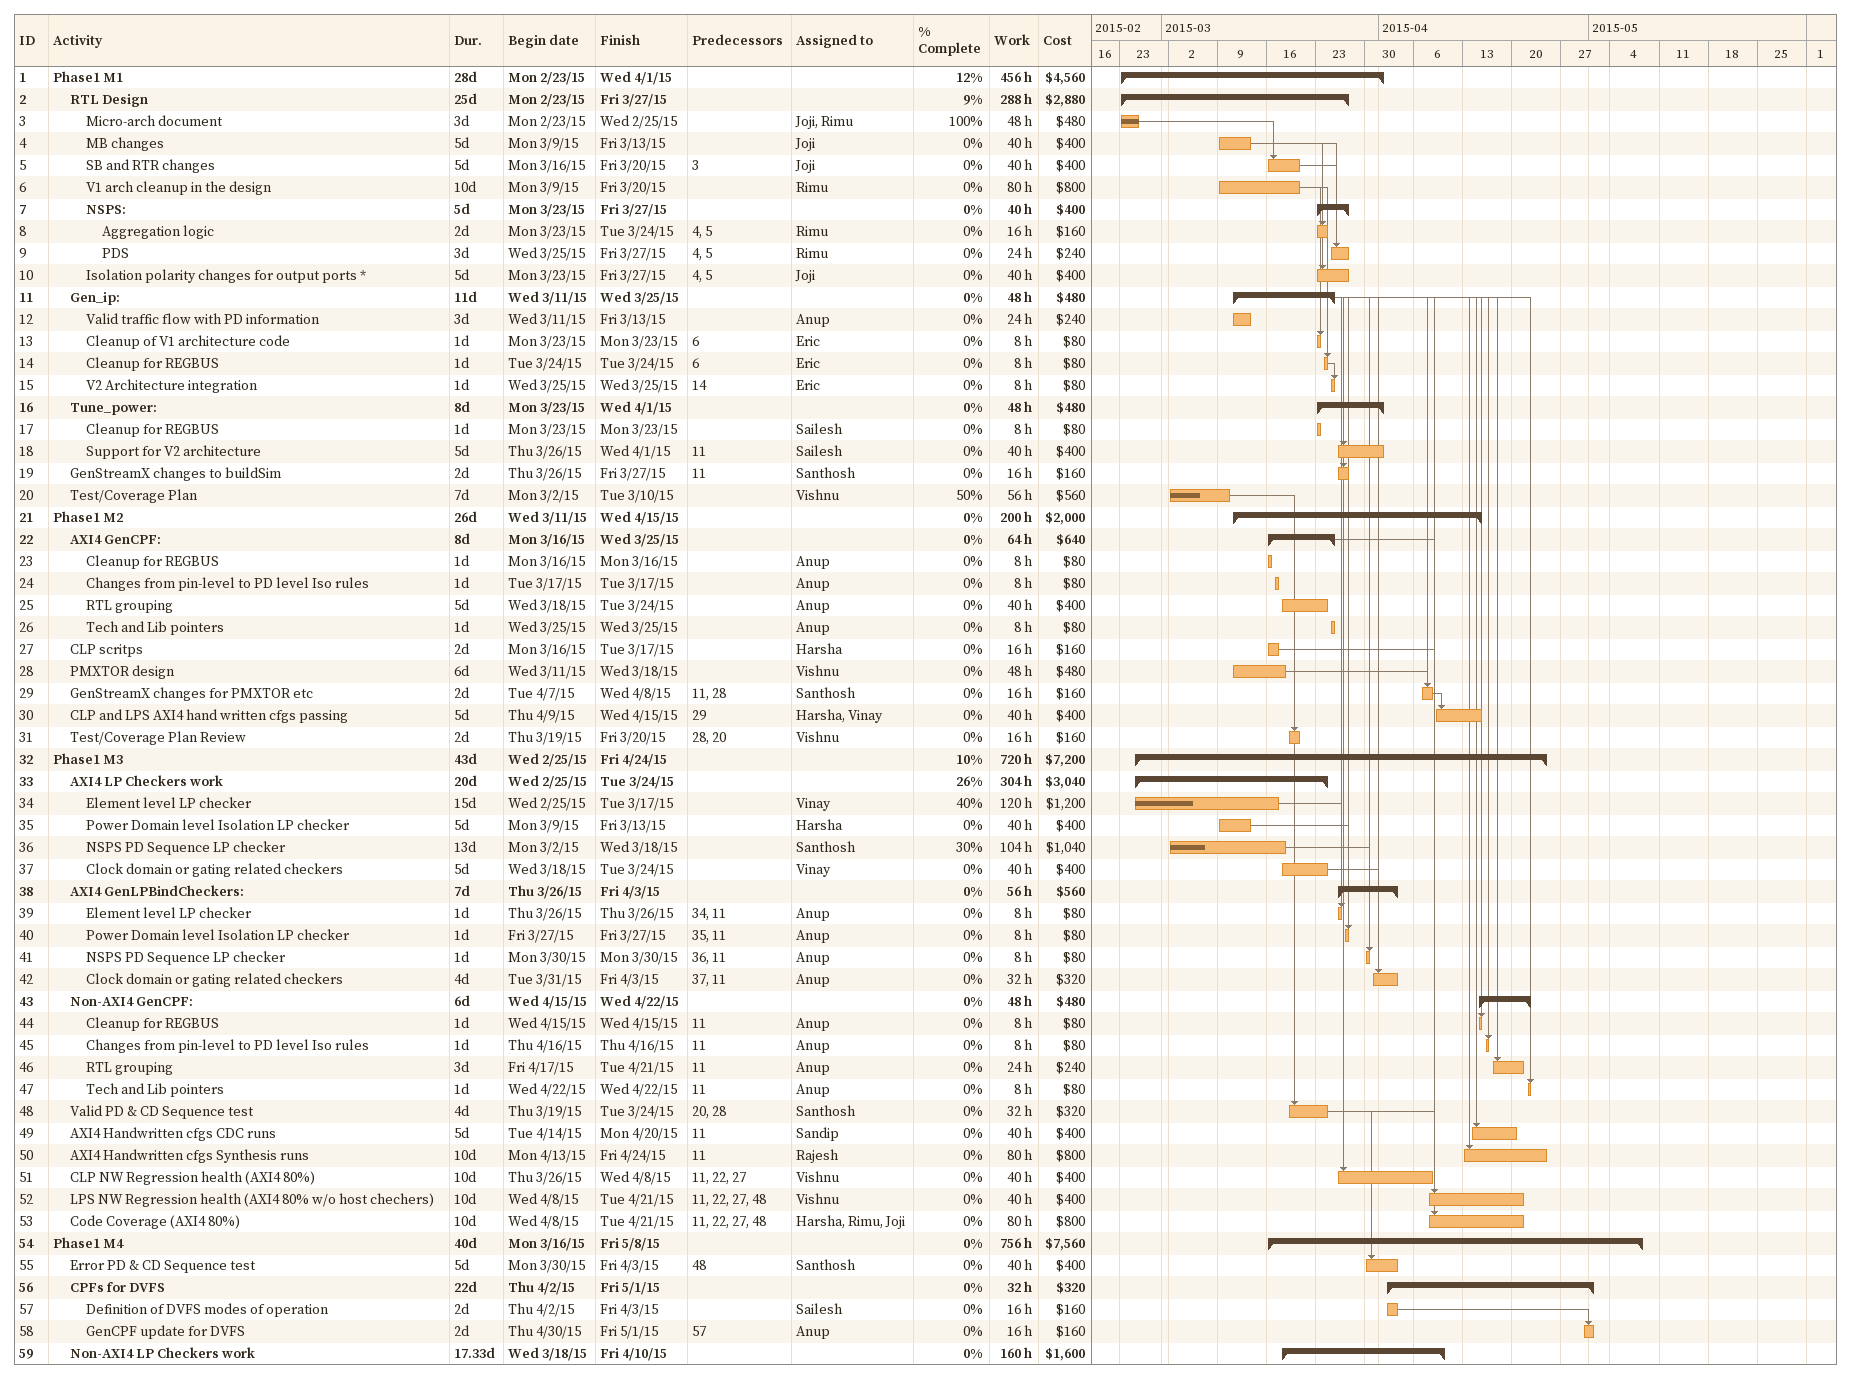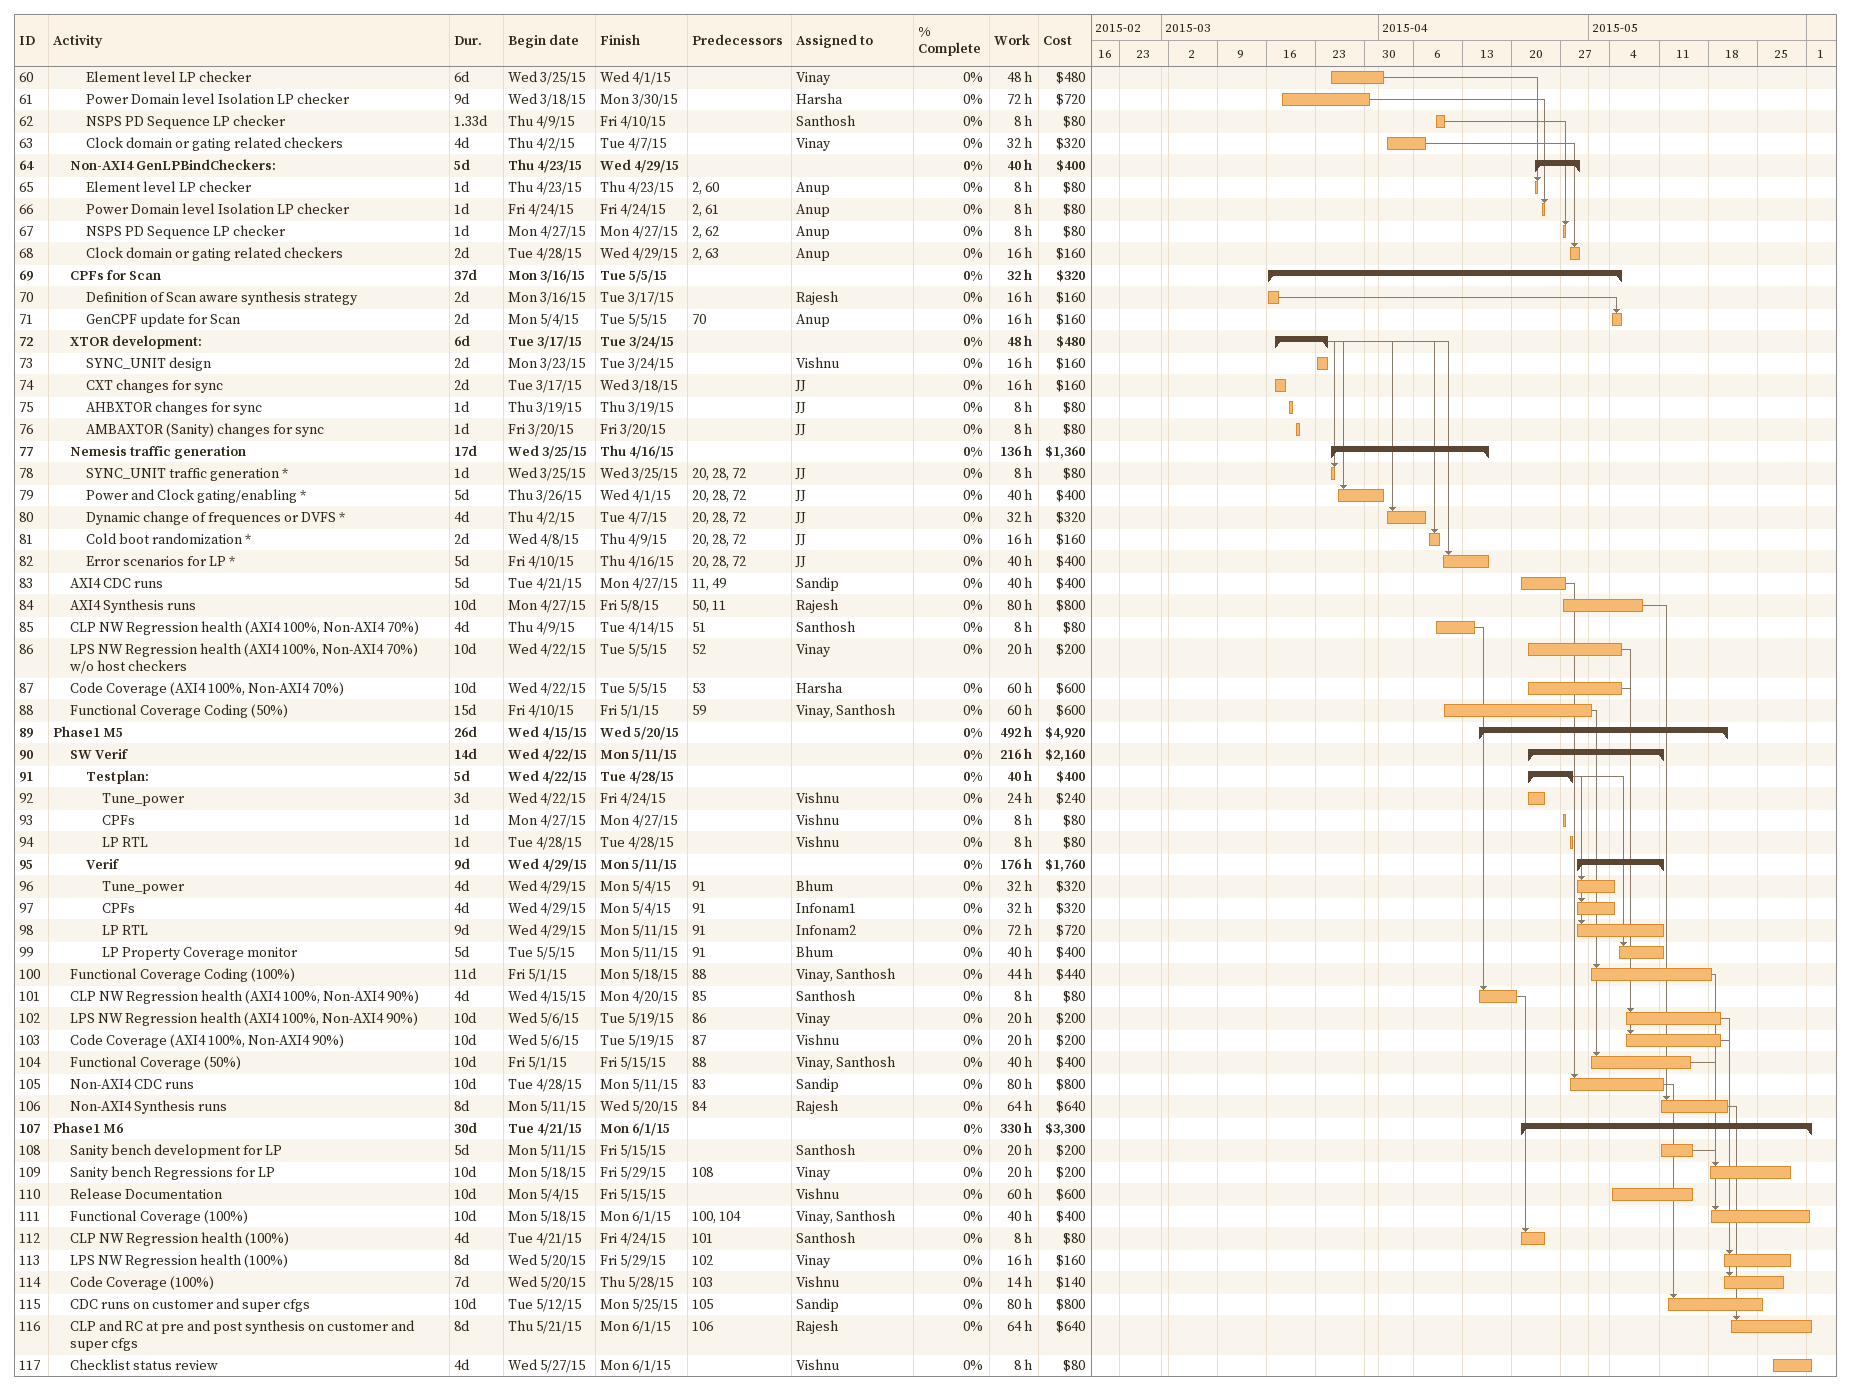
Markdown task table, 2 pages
| ID | Level | Task | Duration | Start | Finish | Predecessors | Resources | % complete | Work (h) | Cost ($) |
|---|---|---|---|---|---|---|---|---|---|---|
| 1 | 1 | **Phase1 M1** | 28d | 2015-02-23 | 2015-04-01 |  |  | 12 | 456 | 4560 |
| 2 | 2 | **RTL Design** | 25d | 2015-02-23 | 2015-03-27 |  |  | 9 | 288 | 2880 |
| 3 | 3 | Micro-arch document | 3d | 2015-02-23 | 2015-02-25 |  | Joji, Rimu | 100 | 48 | 480 |
| 4 | 3 | MB changes | 5d | 2015-03-09 | 2015-03-13 |  | Joji | 0 | 40 | 400 |
| 5 | 3 | SB and RTR changes | 5d | 2015-03-16 | 2015-03-20 | 3 | Joji | 0 | 40 | 400 |
| 6 | 3 | V1 arch cleanup in the design | 10d | 2015-03-09 | 2015-03-20 |  | Rimu | 0 | 80 | 800 |
| 7 | 3 | **NSPS:** | 5d | 2015-03-23 | 2015-03-27 |  |  | 0 | 40 | 400 |
| 8 | 4 | Aggregation logic | 2d | 2015-03-23 | 2015-03-24 | 4, 5 | Rimu | 0 | 16 | 160 |
| 9 | 4 | PDS | 3d | 2015-03-25 | 2015-03-27 | 4, 5 | Rimu | 0 | 24 | 240 |
| 10 | 3 | Isolation polarity changes for output ports * | 5d | 2015-03-23 | 2015-03-27 | 4, 5 | Joji | 0 | 40 | 400 |
| 11 | 2 | **Gen_ip:** | 11d | 2015-03-11 | 2015-03-25 |  |  | 0 | 48 | 480 |
| 12 | 3 | Valid traffic flow with PD information | 3d | 2015-03-11 | 2015-03-13 |  | Anup | 0 | 24 | 240 |
| 13 | 3 | Cleanup of V1 architecture code | 1d | 2015-03-23 | 2015-03-23 | 6 | Eric | 0 | 8 | 80 |
| 14 | 3 | Cleanup for REGBUS | 1d | 2015-03-24 | 2015-03-24 | 6 | Eric | 0 | 8 | 80 |
| 15 | 3 | V2 Architecture integration | 1d | 2015-03-25 | 2015-03-25 | 14 | Eric | 0 | 8 | 80 |
| 16 | 2 | **Tune_power:** | 8d | 2015-03-23 | 2015-04-01 |  |  | 0 | 48 | 480 |
| 17 | 3 | Cleanup for REGBUS | 1d | 2015-03-23 | 2015-03-23 |  | Sailesh | 0 | 8 | 80 |
| 18 | 3 | Support for V2 architecture | 5d | 2015-03-26 | 2015-04-01 | 11 | Sailesh | 0 | 40 | 400 |
| 19 | 2 | GenStreamX changes to buildSim | 2d | 2015-03-26 | 2015-03-27 | 11 | Santhosh | 0 | 16 | 160 |
| 20 | 2 | Test/Coverage Plan | 7d | 2015-03-02 | 2015-03-10 |  | Vishnu | 50 | 56 | 560 |
| 21 | 1 | **Phase1 M2** | 26d | 2015-03-11 | 2015-04-15 |  |  | 0 | 200 | 2000 |
| 22 | 2 | **AXI4 GenCPF:** | 8d | 2015-03-16 | 2015-03-25 |  |  | 0 | 64 | 640 |
| 23 | 3 | Cleanup for REGBUS | 1d | 2015-03-16 | 2015-03-16 |  | Anup | 0 | 8 | 80 |
| 24 | 3 | Changes from pin-level to PD level Iso rules | 1d | 2015-03-17 | 2015-03-17 |  | Anup | 0 | 8 | 80 |
| 25 | 3 | RTL grouping | 5d | 2015-03-18 | 2015-03-24 |  | Anup | 0 | 40 | 400 |
| 26 | 3 | Tech and Lib pointers | 1d | 2015-03-25 | 2015-03-25 |  | Anup | 0 | 8 | 80 |
| 27 | 2 | CLP scritps | 2d | 2015-03-16 | 2015-03-17 |  | Harsha | 0 | 16 | 160 |
| 28 | 2 | PMXTOR design | 6d | 2015-03-11 | 2015-03-18 |  | Vishnu | 0 | 48 | 480 |
| 29 | 2 | GenStreamX changes for PMXTOR etc | 2d | 2015-04-07 | 2015-04-08 | 11, 28 | Santhosh | 0 | 16 | 160 |
| 30 | 2 | CLP and LPS AXI4 hand written cfgs passing | 5d | 2015-04-09 | 2015-04-15 | 29 | Harsha, Vinay | 0 | 40 | 400 |
| 31 | 2 | Test/Coverage Plan Review | 2d | 2015-03-19 | 2015-03-20 | 28, 20 | Vishnu | 0 | 16 | 160 |
| 32 | 1 | **Phase1 M3** | 43d | 2015-02-25 | 2015-04-24 |  |  | 10 | 720 | 7200 |
| 33 | 2 | **AXI4 LP Checkers work** | 20d | 2015-02-25 | 2015-03-24 |  |  | 26 | 304 | 3040 |
| 34 | 3 | Element level LP checker | 15d | 2015-02-25 | 2015-03-17 |  | Vinay | 40 | 120 | 1200 |
| 35 | 3 | Power Domain level Isolation LP checker | 5d | 2015-03-09 | 2015-03-13 |  | Harsha | 0 | 40 | 400 |
| 36 | 3 | NSPS PD Sequence LP checker | 13d | 2015-03-02 | 2015-03-18 |  | Santhosh | 30 | 104 | 1040 |
| 37 | 3 | Clock domain or gating related checkers | 5d | 2015-03-18 | 2015-03-24 |  | Vinay | 0 | 40 | 400 |
| 38 | 2 | **AXI4 GenLPBindCheckers:** | 7d | 2015-03-26 | 2015-04-03 |  |  | 0 | 56 | 560 |
| 39 | 3 | Element level LP checker | 1d | 2015-03-26 | 2015-03-26 | 34, 11 | Anup | 0 | 8 | 80 |
| 40 | 3 | Power Domain level Isolation LP checker | 1d | 2015-03-27 | 2015-03-27 | 35, 11 | Anup | 0 | 8 | 80 |
| 41 | 3 | NSPS PD Sequence LP checker | 1d | 2015-03-30 | 2015-03-30 | 36, 11 | Anup | 0 | 8 | 80 |
| 42 | 3 | Clock domain or gating related checkers | 4d | 2015-03-31 | 2015-04-03 | 37, 11 | Anup | 0 | 32 | 320 |
| 43 | 2 | **Non-AXI4 GenCPF:** | 6d | 2015-04-15 | 2015-04-22 |  |  | 0 | 48 | 480 |
| 44 | 3 | Cleanup for REGBUS | 1d | 2015-04-15 | 2015-04-15 | 11 | Anup | 0 | 8 | 80 |
| 45 | 3 | Changes from pin-level to PD level Iso rules | 1d | 2015-04-16 | 2015-04-16 | 11 | Anup | 0 | 8 | 80 |
| 46 | 3 | RTL grouping | 3d | 2015-04-17 | 2015-04-21 | 11 | Anup | 0 | 24 | 240 |
| 47 | 3 | Tech and Lib pointers | 1d | 2015-04-22 | 2015-04-22 | 11 | Anup | 0 | 8 | 80 |
| 48 | 2 | Valid PD & CD Sequence test | 4d | 2015-03-19 | 2015-03-24 | 20, 28 | Santhosh | 0 | 32 | 320 |
| 49 | 2 | AXI4 Handwritten cfgs CDC runs | 5d | 2015-04-14 | 2015-04-20 | 11 | Sandip | 0 | 40 | 400 |
| 50 | 2 | AXI4 Handwritten cfgs Synthesis runs | 10d | 2015-04-13 | 2015-04-24 | 11 | Rajesh | 0 | 80 | 800 |
| 51 | 2 | CLP NW Regression health (AXI4 80%) | 10d | 2015-03-26 | 2015-04-08 | 11, 22, 27 | Vishnu | 0 | 40 | 400 |
| 52 | 2 | LPS NW Regression health (AXI4 80% w/o host chechers) | 10d | 2015-04-08 | 2015-04-21 | 11, 22, 27, 48 | Vishnu | 0 | 40 | 400 |
| 53 | 2 | Code Coverage (AXI4 80%) | 10d | 2015-04-08 | 2015-04-21 | 11, 22, 27, 48 | Harsha, Rimu, Joji | 0 | 80 | 800 |
| 54 | 1 | **Phase1 M4** | 40d | 2015-03-16 | 2015-05-08 |  |  | 0 | 756 | 7560 |
| 55 | 2 | Error PD & CD Sequence test | 5d | 2015-03-30 | 2015-04-03 | 48 | Santhosh | 0 | 40 | 400 |
| 56 | 2 | **CPFs for DVFS** | 22d | 2015-04-02 | 2015-05-01 |  |  | 0 | 32 | 320 |
| 57 | 3 | Definition of DVFS modes of operation | 2d | 2015-04-02 | 2015-04-03 |  | Sailesh | 0 | 16 | 160 |
| 58 | 3 | GenCPF update for DVFS | 2d | 2015-04-30 | 2015-05-01 | 57 | Anup | 0 | 16 | 160 |
| 59 | 2 | **Non-AXI4 LP Checkers work** | 17.33d | 2015-03-18 | 2015-04-10 |  |  | 0 | 160 | 1600 |
| 60 | 3 | Element level LP checker | 6d | 2015-03-25 | 2015-04-01 |  | Vinay | 0 | 48 | 480 |
| 61 | 3 | Power Domain level Isolation LP checker | 9d | 2015-03-18 | 2015-03-30 |  | Harsha | 0 | 72 | 720 |
| 62 | 3 | NSPS PD Sequence LP checker | 1.33d | 2015-04-09 | 2015-04-10 |  | Santhosh | 0 | 8 | 80 |
| 63 | 3 | Clock domain or gating related checkers | 4d | 2015-04-02 | 2015-04-07 |  | Vinay | 0 | 32 | 320 |
| 64 | 2 | **Non-AXI4 GenLPBindCheckers:** | 5d | 2015-04-23 | 2015-04-29 |  |  | 0 | 40 | 400 |
| 65 | 3 | Element level LP checker | 1d | 2015-04-23 | 2015-04-23 | 2, 60 | Anup | 0 | 8 | 80 |
| 66 | 3 | Power Domain level Isolation LP checker | 1d | 2015-04-24 | 2015-04-24 | 2, 61 | Anup | 0 | 8 | 80 |
| 67 | 3 | NSPS PD Sequence LP checker | 1d | 2015-04-27 | 2015-04-27 | 2, 62 | Anup | 0 | 8 | 80 |
| 68 | 3 | Clock domain or gating related checkers | 2d | 2015-04-28 | 2015-04-29 | 2, 63 | Anup | 0 | 16 | 160 |
| 69 | 2 | **CPFs for Scan** | 37d | 2015-03-16 | 2015-05-05 |  |  | 0 | 32 | 320 |
| 70 | 3 | Definition of Scan aware synthesis strategy | 2d | 2015-03-16 | 2015-03-17 |  | Rajesh | 0 | 16 | 160 |
| 71 | 3 | GenCPF update for Scan | 2d | 2015-05-04 | 2015-05-05 | 70 | Anup | 0 | 16 | 160 |
| 72 | 2 | **XTOR development:** | 6d | 2015-03-17 | 2015-03-24 |  |  | 0 | 48 | 480 |
| 73 | 3 | SYNC_UNIT design | 2d | 2015-03-23 | 2015-03-24 |  | Vishnu | 0 | 16 | 160 |
| 74 | 3 | CXT changes for sync | 2d | 2015-03-17 | 2015-03-18 |  | JJ | 0 | 16 | 160 |
| 75 | 3 | AHBXTOR changes for sync | 1d | 2015-03-19 | 2015-03-19 |  | JJ | 0 | 8 | 80 |
| 76 | 3 | AMBAXTOR (Sanity) changes for sync | 1d | 2015-03-20 | 2015-03-20 |  | JJ | 0 | 8 | 80 |
| 77 | 2 | **Nemesis traffic generation** | 17d | 2015-03-25 | 2015-04-16 |  |  | 0 | 136 | 1360 |
| 78 | 3 | SYNC_UNIT traffic generation * | 1d | 2015-03-25 | 2015-03-25 | 20, 28, 72 | JJ | 0 | 8 | 80 |
| 79 | 3 | Power and Clock gating/enabling * | 5d | 2015-03-26 | 2015-04-01 | 20, 28, 72 | JJ | 0 | 40 | 400 |
| 80 | 3 | Dynamic change of frequences or DVFS * | 4d | 2015-04-02 | 2015-04-07 | 20, 28, 72 | JJ | 0 | 32 | 320 |
| 81 | 3 | Cold boot randomization * | 2d | 2015-04-08 | 2015-04-09 | 20, 28, 72 | JJ | 0 | 16 | 160 |
| 82 | 3 | Error scenarios for LP * | 5d | 2015-04-10 | 2015-04-16 | 20, 28, 72 | JJ | 0 | 40 | 400 |
| 83 | 2 | AXI4 CDC runs | 5d | 2015-04-21 | 2015-04-27 | 11, 49 | Sandip | 0 | 40 | 400 |
| 84 | 2 | AXI4 Synthesis runs | 10d | 2015-04-27 | 2015-05-08 | 50, 11 | Rajesh | 0 | 80 | 800 |
| 85 | 2 | CLP NW Regression health (AXI4 100%, Non-AXI4 70%) | 4d | 2015-04-09 | 2015-04-14 | 51 | Santhosh | 0 | 8 | 80 |
| 86 | 2 | LPS NW Regression health (AXI4 100%, Non-AXI4 70%) w/o host checkers | 10d | 2015-04-22 | 2015-05-05 | 52 | Vinay | 0 | 20 | 200 |
| 87 | 2 | Code Coverage (AXI4 100%, Non-AXI4 70%) | 10d | 2015-04-22 | 2015-05-05 | 53 | Harsha | 0 | 60 | 600 |
| 88 | 2 | Functional Coverage Coding (50%) | 15d | 2015-04-10 | 2015-05-01 | 59 | Vinay, Santhosh | 0 | 60 | 600 |
| 89 | 1 | **Phase1 M5** | 26d | 2015-04-15 | 2015-05-20 |  |  | 0 | 492 | 4920 |
| 90 | 2 | **SW Verif** | 14d | 2015-04-22 | 2015-05-11 |  |  | 0 | 216 | 2160 |
| 91 | 3 | **Testplan:** | 5d | 2015-04-22 | 2015-04-28 |  |  | 0 | 40 | 400 |
| 92 | 4 | Tune_power | 3d | 2015-04-22 | 2015-04-24 |  | Vishnu | 0 | 24 | 240 |
| 93 | 4 | CPFs | 1d | 2015-04-27 | 2015-04-27 |  | Vishnu | 0 | 8 | 80 |
| 94 | 4 | LP RTL | 1d | 2015-04-28 | 2015-04-28 |  | Vishnu | 0 | 8 | 80 |
| 95 | 3 | **Verif** | 9d | 2015-04-29 | 2015-05-11 |  |  | 0 | 176 | 1760 |
| 96 | 4 | Tune_power | 4d | 2015-04-29 | 2015-05-04 | 91 | Bhum | 0 | 32 | 320 |
| 97 | 4 | CPFs | 4d | 2015-04-29 | 2015-05-04 | 91 | Infonam1 | 0 | 32 | 320 |
| 98 | 4 | LP RTL | 9d | 2015-04-29 | 2015-05-11 | 91 | Infonam2 | 0 | 72 | 720 |
| 99 | 4 | LP Property Coverage monitor | 5d | 2015-05-05 | 2015-05-11 | 91 | Bhum | 0 | 40 | 400 |
| 100 | 2 | Functional Coverage Coding (100%) | 11d | 2015-05-01 | 2015-05-18 | 88 | Vinay, Santhosh | 0 | 44 | 440 |
| 101 | 2 | CLP NW Regression health (AXI4 100%, Non-AXI4 90%) | 4d | 2015-04-15 | 2015-04-20 | 85 | Santhosh | 0 | 8 | 80 |
| 102 | 2 | LPS NW Regression health (AXI4 100%, Non-AXI4 90%) | 10d | 2015-05-06 | 2015-05-19 | 86 | Vinay | 0 | 20 | 200 |
| 103 | 2 | Code Coverage (AXI4 100%, Non-AXI4 90%) | 10d | 2015-05-06 | 2015-05-19 | 87 | Vishnu | 0 | 20 | 200 |
| 104 | 2 | Functional Coverage (50%) | 10d | 2015-05-01 | 2015-05-15 | 88 | Vinay, Santhosh | 0 | 40 | 400 |
| 105 | 2 | Non-AXI4 CDC runs | 10d | 2015-04-28 | 2015-05-11 | 83 | Sandip | 0 | 80 | 800 |
| 106 | 2 | Non-AXI4 Synthesis runs | 8d | 2015-05-11 | 2015-05-20 | 84 | Rajesh | 0 | 64 | 640 |
| 107 | 1 | **Phase1 M6** | 30d | 2015-04-21 | 2015-06-01 |  |  | 0 | 330 | 3300 |
| 108 | 2 | Sanity bench development for LP | 5d | 2015-05-11 | 2015-05-15 |  | Santhosh | 0 | 20 | 200 |
| 109 | 2 | Sanity bench Regressions for LP | 10d | 2015-05-18 | 2015-05-29 | 108 | Vinay | 0 | 20 | 200 |
| 110 | 2 | Release Documentation | 10d | 2015-05-04 | 2015-05-15 |  | Vishnu | 0 | 60 | 600 |
| 111 | 2 | Functional Coverage (100%) | 10d | 2015-05-18 | 2015-06-01 | 100, 104 | Vinay, Santhosh | 0 | 40 | 400 |
| 112 | 2 | CLP NW Regression health (100%) | 4d | 2015-04-21 | 2015-04-24 | 101 | Santhosh | 0 | 8 | 80 |
| 113 | 2 | LPS NW Regression health (100%) | 8d | 2015-05-20 | 2015-05-29 | 102 | Vinay | 0 | 16 | 160 |
| 114 | 2 | Code Coverage (100%) | 7d | 2015-05-20 | 2015-05-28 | 103 | Vishnu | 0 | 14 | 140 |
| 115 | 2 | CDC runs on customer and super cfgs | 10d | 2015-05-12 | 2015-05-25 | 105 | Sandip | 0 | 80 | 800 |
| 116 | 2 | CLP and RC at pre and post synthesis on customer and super cfgs | 8d | 2015-05-21 | 2015-06-01 | 106 | Rajesh | 0 | 64 | 640 |
| 117 | 2 | Checklist status review | 4d | 2015-05-27 | 2015-06-01 |  | Vishnu | 0 | 8 | 80 |
